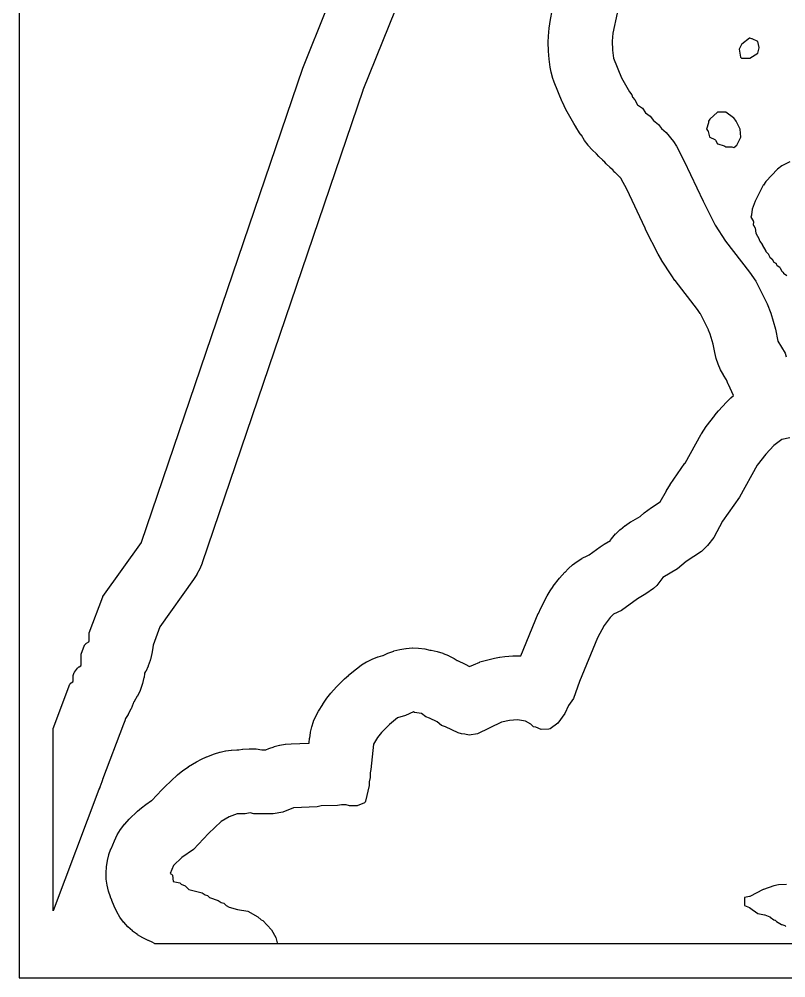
# Model space of a CAD drawing. Header units: millimetres. Extents: x 0 to 841, y 0 to 594.
# Drawn here: x 0 to 239.4, y 0 to 299.4 of the extents above; entities that cross this region are included whole.
import ezdxf

# ---------------------------------------------------------------- set-up
doc = ezdxf.new("R2010")
doc.units = ezdxf.units.MM
for name, color, linetype in [('CUT', 1, 'Continuous'), ('ENGRAVE', 5, 'Continuous'), ('SHEET_EDGE_DO_NOT_CUT', 8, 'Continuous')]:
    doc.layers.add(name, color=color, linetype=linetype)

msp = doc.modelspace()

# ---------------------------------------------------------------- linework, layer by layer
at = {"layer": 'CUT'}
for points in [[(121.57, 312.64), (107.35, 277.18), (107.35, 277.16), (57.1, 129.56), (57.09, 129.54), (56.39, 127.78), (56.37, 127.73), (55.52, 126.06), (55.49, 126.01), (54.47, 124.42), (54.46, 124.4), (43.94, 109.61), (43.94, 109.6), (43.93, 109.59), (41.8, 103.9), (41.79, 103.89), (41.79, 103.88), (41.75, 103.16), (41.74, 103.11), (41.47, 101.3), (41.46, 101.25), (41.01, 99.46), (41.01, 99.44), (40.92, 99.16), (40.91, 99.14), (40.3, 97.4), (40.28, 97.36), (39.52, 95.7), (39.49, 95.66), (39.18, 95.11), (39.17, 95.1), (39.17, 95.09), (38.98, 93.8), (38.97, 93.76), (38.52, 91.95), (38.51, 91.92), (38.42, 91.64), (38.42, 91.62), (37.76, 89.78), (37.74, 89.73), (36.91, 87.98), (36.89, 87.93), (35.89, 86.27), (35.86, 86.23), (35.74, 86.07), (35.73, 86.06), (35.73, 86.05), (35.63, 85.72), (35.61, 85.67), (34.92, 83.98), (34.9, 83.93), (34.05, 82.31), (34.03, 82.27), (33.22, 81.03), (33.22, 81.02), (33.21, 81.01), (32.98, 80.3), (32.96, 80.25), (32.54, 79.27), (32.53, 79.26), (26.01, 61.89), (26, 61.87), (25.82, 61.21), (25.8, 61.17), (25.18, 59.5), (25.16, 59.46), (24.87, 58.87), (24.86, 58.85), (10.62, 20.96), (10.62, 77.82), (15.84, 91.7), (15.84, 91.7), (15.86, 91.74), (15.88, 91.78), (15.91, 91.82), (16.04, 92), (16.08, 92.05), (16.12, 92.08), (16.16, 92.12), (16.21, 92.15), (16.73, 92.43), (16.74, 92.43), (16.74, 92.45), (16.82, 92.71), (16.83, 92.72), (16.83, 92.73), (16.84, 94.23), (16.84, 94.29), (16.85, 94.34), (16.87, 94.39), (17.22, 95.37), (17.24, 95.42), (17.26, 95.46), (17.29, 95.5), (18.22, 96.75), (18.26, 96.79), (18.3, 96.83), (18.6, 97.09), (18.65, 97.13), (18.69, 97.15), (19.22, 97.43), (19.23, 97.44), (19.23, 97.45), (19.32, 97.73), (19.32, 97.75), (19.32, 97.76), (19.35, 100.93), (19.35, 100.98), (19.36, 101.02), (19.37, 101.07), (19.38, 101.11), (20.42, 103.84), (20.44, 103.88), (20.46, 103.92), (20.48, 103.96), (20.51, 104), (20.89, 104.42), (20.93, 104.46), (20.97, 104.49), (21.01, 104.52), (21.71, 104.94), (21.72, 104.95), (21.73, 104.96), (21.81, 105.24), (21.82, 105.25), (21.82, 105.26), (21.84, 107.57), (21.84, 107.61), (21.85, 107.66), (21.86, 107.7), (21.87, 107.74), (26.11, 119.01), (26.12, 119.05), (26.14, 119.08), (26.17, 119.12), (38.15, 135.99), (38.16, 136), (38.17, 136.01), (88.58, 284.11), (88.59, 284.13), (103.8, 322.07)], [(243.03, 10.62), (42.36, 10.62), (42.32, 10.64), (42.28, 10.67), (41.57, 11.17), (41.56, 11.18), (41.55, 11.18), (40.37, 11.61), (40.33, 11.63), (38.61, 12.45), (38.57, 12.47), (36.95, 13.46), (36.91, 13.48), (35.39, 14.62), (35.35, 14.65), (33.95, 15.92), (33.92, 15.96), (32.64, 17.36), (32.61, 17.4), (31.48, 18.93), (31.46, 18.97), (30.48, 20.59), (30.46, 20.63), (29.65, 22.35), (29.63, 22.39), (28.98, 24.18), (28.97, 24.2), (28.97, 24.22), (28.97, 24.23), (28.51, 25.24), (28.49, 25.29), (27.9, 27.06), (27.88, 27.11), (27.46, 28.93), (27.45, 28.98), (27.2, 30.84), (27.19, 30.89), (27.13, 32.76), (27.13, 32.81), (27.24, 34.68), (27.24, 34.73), (27.53, 36.58), (27.54, 36.63), (28.01, 38.44), (28.02, 38.49), (28.67, 40.26), (28.68, 40.28), (29.72, 42.77), (29.73, 42.8), (30.6, 44.62), (30.62, 44.66), (31.67, 46.37), (31.7, 46.41), (32.92, 48), (32.95, 48.04), (34.34, 49.51), (34.35, 49.53), (36.94, 52), (36.95, 52.01), (38.17, 53.09), (38.21, 53.12), (39.51, 54.09), (39.53, 54.1), (41.36, 55.34), (41.37, 55.35), (41.38, 55.36), (44.52, 58.71), (44.53, 58.72), (45.45, 59.65), (45.46, 59.66), (49.44, 63.38), (49.46, 63.39), (51.06, 64.74), (51.1, 64.77), (52.83, 65.94), (52.85, 65.95), (55.33, 67.43), (55.35, 67.44), (56.89, 68.27), (56.93, 68.29), (58.53, 68.98), (58.55, 68.99), (61.02, 69.92), (61.04, 69.93), (62.7, 70.47), (62.75, 70.48), (64.44, 70.88), (64.48, 70.88), (66.21, 71.12), (66.25, 71.13), (68, 71.21), (68.02, 71.21), (68.53, 71.22), (68.54, 71.22), (68.55, 71.22), (69.74, 71.42), (69.79, 71.43), (71.83, 71.56), (71.88, 71.56), (73.91, 71.48), (73.97, 71.48), (75.74, 71.22), (75.77, 71.22), (77.04, 71.22), (77.05, 71.22), (77.07, 71.23), (77.91, 71.58), (77.94, 71.59), (79.59, 72.19), (79.63, 72.2), (81.32, 72.65), (81.36, 72.66), (83.09, 72.96), (83.13, 72.96), (84.89, 73.1), (84.91, 73.11), (90.37, 73.3), (90.38, 73.3), (90.39, 73.3), (90.54, 73.33), (90.55, 73.34), (90.55, 73.35), (90.7, 74.87), (90.71, 74.89), (90.95, 76.63), (90.96, 76.68), (91.36, 78.38), (91.37, 78.42), (91.93, 80.08), (91.94, 80.12), (92.64, 81.72), (92.66, 81.76), (93.5, 83.3), (93.51, 83.32), (94.77, 85.39), (94.78, 85.42), (96.09, 87.31), (96.1, 87.33), (97.33, 88.91), (97.35, 88.94), (99.1, 90.89), (99.12, 90.92), (101.57, 93.33), (101.59, 93.34), (102.81, 94.45), (102.83, 94.47), (105.31, 96.53), (105.33, 96.54), (106.84, 97.68), (106.88, 97.71), (108.49, 98.69), (108.53, 98.71), (110.22, 99.53), (110.26, 99.55), (112.04, 100.21), (112.06, 100.21), (113.6, 100.7), (113.63, 100.71), (115.12, 101.36), (115.14, 101.37), (116.94, 102.05), (116.99, 102.07), (118.84, 102.56), (118.89, 102.58), (120.77, 102.89), (120.82, 102.9), (122.73, 103.02), (122.78, 103.02), (124.69, 102.96), (124.74, 102.96), (126.64, 102.71), (126.69, 102.7), (128.23, 102.35), (128.25, 102.34), (128.61, 102.29), (128.64, 102.28), (130.48, 101.91), (130.53, 101.9), (132.32, 101.35), (132.36, 101.34), (134.1, 100.62), (134.14, 100.6), (135.79, 99.73), (135.83, 99.7), (136.47, 99.28), (136.48, 99.27), (136.49, 99.27), (136.81, 99.14), (136.84, 99.13), (139.23, 97.97), (139.25, 97.96), (140.64, 97.21), (140.65, 97.21), (140.66, 97.21), (141.86, 97.79), (141.88, 97.8), (143.83, 98.62), (143.88, 98.64), (145.9, 99.24), (145.93, 99.25), (148.44, 99.85), (148.46, 99.85), (150.01, 100.16), (150.05, 100.17), (151.62, 100.35), (151.64, 100.35), (154.1, 100.54), (154.12, 100.54), (155.81, 100.59), (155.86, 100.59), (156.62, 100.55), (156.64, 100.55), (156.64, 100.56), (162.11, 113.81), (162.12, 113.83), (162.87, 115.43), (162.88, 115.45), (164.88, 119.3), (164.89, 119.32), (165.76, 120.81), (165.78, 120.85), (166.78, 122.26), (166.79, 122.28), (168.71, 124.77), (168.73, 124.8), (170.42, 126.72), (170.45, 126.74), (171.47, 127.77), (171.49, 127.79), (172.78, 128.97), (172.82, 128.99), (174.2, 130.05), (174.24, 130.07), (175.71, 131), (175.75, 131.02), (177.31, 131.82), (177.33, 131.83), (178, 132.13), (178.01, 132.14), (178.02, 132.14), (181.38, 134.57), (181.4, 134.58), (182.64, 135.41), (182.66, 135.42), (184.61, 136.61), (184.62, 136.62), (184.62, 136.63), (184.63, 136.63), (184.64, 136.64), (184.98, 137.09), (184.99, 137.11), (186.25, 138.61), (186.29, 138.65), (187.68, 140.01), (187.72, 140.05), (189.24, 141.26), (189.28, 141.29), (190.92, 142.36), (190.95, 142.37), (193.93, 144.1), (193.94, 144.11), (193.95, 144.11), (195.16, 145.17), (195.19, 145.19), (197.46, 146.89), (197.49, 146.91), (200.16, 148.62), (200.17, 148.63), (200.17, 148.64), (202.08, 152.14), (202.1, 152.17), (203.23, 154), (203.25, 154.02), (207.9, 160.7), (207.91, 160.72), (212.99, 169.81), (213.01, 169.84), (214.54, 172.18), (214.56, 172.21), (217.18, 175.65), (217.19, 175.67), (218.36, 177.07), (218.38, 177.08), (220.87, 179.8), (220.89, 179.82), (222.24, 181.15), (222.27, 181.18), (223.09, 181.84), (223.1, 181.85), (223.09, 181.86), (221.44, 185.34), (221.43, 185.36), (220.87, 186.72), (220.86, 186.73), (220.86, 186.74), (219.92, 188.25), (219.91, 188.27), (219, 189.89), (218.98, 189.93), (218.23, 191.63), (218.22, 191.67), (217.63, 193.43), (217.62, 193.47), (217.21, 195.28), (217.2, 195.31), (216.74, 197.89), (216.73, 197.92), (215.8, 200.98), (215.79, 201), (215.27, 202.31), (215.26, 202.33), (212.7, 207.41), (212.68, 207.44), (211.86, 208.67), (211.85, 208.69), (204.79, 217.78), (204.78, 217.8), (203.8, 219.19), (203.79, 219.2), (200.57, 224.18), (200.56, 224.2), (199.55, 225.96), (199.54, 225.98), (195.71, 233.49), (195.71, 233.49), (195.42, 234.08), (195.42, 234.09), (189.72, 246.26), (189.72, 246.27), (188.02, 249.58), (188.01, 249.59), (188, 249.61), (187.8, 249.85), (187.8, 249.85), (187.79, 249.86), (187.73, 249.91), (187.71, 249.93), (186.07, 251.48), (186.03, 251.52), (185.38, 252.3), (185.37, 252.31), (185.36, 252.32), (184.56, 253), (184.53, 253.03), (183.34, 254.22), (183.31, 254.25), (182.9, 254.74), (182.9, 254.75), (182.89, 254.76), (182.25, 255.28), (182.22, 255.31), (180.99, 256.52), (180.96, 256.55), (180.3, 257.32), (180.28, 257.35), (178.94, 258.57), (178.9, 258.61), (177.66, 259.98), (177.63, 260.02), (176.53, 261.5), (176.5, 261.54), (175.54, 263.14), (175.52, 263.16), (175.52, 263.16), (175.52, 263.17), (175.51, 263.17), (175, 263.85), (174.97, 263.89), (173.85, 265.78), (173.82, 265.83), (173.75, 265.99), (173.74, 266), (173.74, 266.01), (173.2, 266.82), (173.19, 266.85), (170.73, 271.19), (170.71, 271.22), (169.61, 273.5), (169.59, 273.53), (167.09, 279.67), (167.09, 279.69), (166.54, 281.21), (166.53, 281.25), (166.11, 282.8), (166.1, 282.84), (165.81, 284.42), (165.8, 284.44), (165.46, 286.92), (165.45, 286.95), (165.26, 289.37), (165.26, 289.4), (165.21, 292.18), (165.21, 292.21), (165.27, 294.05), (165.27, 294.08), (165.46, 296.54), (165.46, 296.57), (165.86, 299.31), (165.87, 299.34), (166.46, 302.01)], [(240.6, 254.79), (238.12, 253.62), (238.11, 253.61), (238.1, 253.6), (236.79, 252.55), (236.76, 252.53), (233.12, 248.67), (233.11, 248.66), (233.1, 248.65), (232.37, 247.55), (232.36, 247.53), (229.85, 242.55), (229.84, 242.53), (228.86, 240.07), (228.86, 240.06), (228.85, 240.05), (228.7, 238.27), (228.69, 238.22), (228.68, 238.18), (228.51, 237.57), (228.51, 237.56), (228.51, 237.55), (229.18, 236.44), (229.2, 236.4), (229.22, 236.36), (229.23, 236.31), (229.24, 236.27), (229.25, 236.22), (229.25, 236.18), (229.24, 235.07), (229.24, 235.06), (229.25, 235.05), (229.74, 234.3), (229.77, 234.26), (229.79, 234.21), (229.8, 234.16), (229.81, 234.11), (230.06, 232.57), (230.06, 232.56), (230.07, 232.55), (231.07, 230.64), (231.09, 230.58), (231.11, 230.53), (231.23, 230.07), (231.23, 230.06), (231.24, 230.05), (232.01, 229.01), (232.03, 228.98), (232.05, 228.94), (233.1, 226.9), (233.11, 226.89), (233.12, 226.88), (233.91, 226.07), (233.94, 226.03), (233.97, 225.99), (234, 225.94), (234.41, 225.07), (234.41, 225.06), (234.42, 225.05), (235.01, 224.5), (235.04, 224.47), (235.07, 224.43), (235.09, 224.39), (235.6, 223.54), (235.61, 223.53), (235.62, 223.52), (236.1, 223.31), (236.14, 223.29), (236.17, 223.26), (236.21, 223.23), (236.24, 223.2), (236.27, 223.17), (236.35, 223.08), (236.38, 223.04), (236.4, 223), (236.42, 222.95), (236.58, 222.57), (236.59, 222.56), (236.59, 222.55), (237.35, 222.03), (237.38, 222), (237.42, 221.96), (237.45, 221.93), (237.48, 221.89), (237.5, 221.84), (238.1, 220.66), (238.11, 220.65), (238.12, 220.65), (238.33, 220.53), (238.37, 220.5), (238.41, 220.48), (238.44, 220.45), (238.47, 220.41), (238.5, 220.38), (238.52, 220.34), (238.67, 220.07), (238.68, 220.06), (238.69, 220.05), (239.67, 219.33)], [(239.64, 29.1), (237.11, 29.05), (237.1, 29.05), (237.09, 29.04), (235.62, 28.78), (235.61, 28.77), (235.6, 28.77), (232.37, 27.55), (232.35, 27.54), (228.2, 25.44), (228.16, 25.42), (228.12, 25.41), (228.07, 25.4), (226.46, 25.06), (226.45, 25.06), (226.45, 25.05), (226.45, 22.57), (226.45, 22.56), (226.46, 22.55), (228.07, 21.99), (228.11, 21.97), (228.16, 21.94), (228.2, 21.91), (230.6, 20.08), (230.61, 20.07), (230.62, 20.07), (232.7, 19.7), (232.74, 19.69), (232.79, 19.67), (234.38, 19.05), (234.42, 19.03), (234.45, 19.01), (234.49, 18.98), (235.6, 18.16), (235.61, 18.15), (235.62, 18.15), (235.98, 18.01), (236.03, 17.98), (236.07, 17.96), (236.12, 17.92), (236.16, 17.89), (236.47, 17.57), (236.48, 17.56), (236.48, 17.55), (238.08, 16.63), (238.1, 16.62), (238.11, 16.61), (239.06, 16.31), (239.11, 16.3), (239.15, 16.27), (239.2, 16.25), (239.23, 16.22), (239.27, 16.18), (239.37, 16.08), (239.41, 16.04)]]:
    msp.add_lwpolyline(points, dxfattribs=at)
for points in [[(231.05, 290.52), (230.61, 292.4), (230.61, 292.41), (230.6, 292.41), (228.83, 293.26), (228.82, 293.27), (228.81, 293.27), (228.12, 293.45), (228.11, 293.45), (228.1, 293.44), (225.62, 291.55), (225.61, 291.54), (225.6, 291.53), (224.79, 290.07), (224.78, 290.06), (224.78, 290.05), (225.21, 287.57), (225.21, 287.56), (225.22, 287.55), (225.6, 287.18), (225.61, 287.18), (225.62, 287.17), (228.1, 287.22), (228.11, 287.22), (228.12, 287.23), (230.6, 288.74), (230.61, 288.75), (230.61, 288.76), (231.05, 290.49), (231.06, 290.51), (231.05, 290.52)], [(225.39, 262.57), (225.15, 265.05), (225.15, 265.06), (225.14, 265.07), (223.92, 267.55), (223.91, 267.56), (223.9, 267.57), (223.12, 268.54), (223.11, 268.55), (223.1, 268.56), (220.62, 270.3), (220.61, 270.3), (220.6, 270.3), (218.12, 270.38), (218.11, 270.38), (218.1, 270.37), (215.64, 268.16), (215.63, 268.15), (215.62, 268.14), (215.21, 267.57), (215.2, 267.56), (215.2, 267.55), (215.22, 267.2), (215.22, 267.15), (215.22, 267.11), (215.21, 267.06), (215.2, 267.02), (214.62, 265.07), (214.61, 265.06), (214.62, 265.05), (215.02, 264.5), (215.05, 264.47), (215.07, 264.43), (215.09, 264.39), (215.1, 264.35), (215.61, 262.61), (215.61, 262.6), (215.62, 262.59), (217.18, 261.82), (217.22, 261.79), (217.26, 261.77), (217.29, 261.74), (217.33, 261.71), (217.36, 261.67), (217.38, 261.63), (218.1, 260.46), (218.11, 260.45), (218.12, 260.44), (220.16, 259.81), (220.21, 259.79), (220.26, 259.77), (220.31, 259.74), (220.6, 259.52), (220.61, 259.52), (220.62, 259.52), (222.35, 259.56), (222.4, 259.56), (222.44, 259.55), (222.49, 259.54), (222.53, 259.53), (222.57, 259.51), (223.1, 259.27), (223.11, 259.26), (223.12, 259.27), (224.1, 260.05), (224.11, 260.06), (224.12, 260.07), (225.39, 262.55), (225.39, 262.56), (225.39, 262.57)]]:
    msp.add_lwpolyline(points, close=True, dxfattribs=at)
at = {"layer": 'ENGRAVE'}
for points in [[(186.77, 301.28), (185.4, 295.03), (185.21, 292.54), (185.26, 289.73), (185.61, 287.23), (188.12, 281.06), (190.6, 276.69), (191.28, 275.79), (191.56, 275.06), (192.27, 274.22), (193.11, 272.68), (194.67, 271.62), (195.61, 270.16), (197.07, 269.07), (198.11, 267.7), (199.63, 266.53), (200.61, 265.21), (202.05, 264), (204.35, 261.23), (205.3, 259.71), (207.68, 255.07), (213.53, 242.56), (217.36, 235.04), (220.59, 230.05), (228.09, 220.37), (230, 217.52), (233.53, 210.53), (234.69, 207.59), (236.21, 202.6), (236.89, 198.84), (239.22, 195.09), (239.5, 193.93)], [(240.61, 168.65), (238.11, 168.12), (235.61, 166.28), (233.1, 163.54), (230.46, 160.08), (224.89, 150.09), (219.65, 142.58), (216.91, 137.56), (214.96, 135.02), (213.11, 133.17), (208.28, 130.07), (205.61, 127.75), (200.95, 125.06), (199.07, 122.56), (198.07, 121.64), (195.63, 119.91), (193.1, 118.36), (188.11, 114.76), (185.61, 113.62), (184.56, 112.58), (182.62, 110.06), (180.6, 106.19), (174.98, 92.57), (173.09, 87.26), (171.5, 85.06), (170.38, 82.56), (168.18, 79.51), (165.8, 77.76), (165.38, 77.62), (162.95, 77.58), (161.32, 78.27), (160.6, 78.4), (159.76, 79.2), (158.11, 80.13), (155.61, 80.59), (153.12, 80.41), (150.59, 79.8), (143.14, 76.19), (140.54, 75.83), (139.19, 76.14), (138.07, 76.16), (137.1, 76.5), (133.12, 78.41), (131.86, 78.81), (130.52, 79.97), (128.11, 81.13), (126.99, 81.5), (125.61, 82.51), (123.48, 82.84), (123.11, 83.03), (120.65, 81.96), (118.1, 81.15), (115.6, 79.07), (113.13, 76.64), (111.88, 75.04), (110.61, 72.95), (109.85, 65.11), (109.59, 64.04), (109.58, 62.56), (109.31, 61.25), (109.28, 60.06), (108.19, 55.12), (108.08, 54.86), (107.87, 54.66), (105.54, 53.72), (103.15, 53.72), (102.12, 54.07), (100.63, 54.07), (99.35, 53.86), (94.27, 53.72), (93.02, 53.38), (85.61, 53.12), (82.28, 51.73), (79.27, 51.22), (73.24, 51.22), (72.12, 51.57), (70.61, 51.22), (68.09, 51.21), (65.61, 50.28), (63.11, 48.78), (59.12, 45.05), (54.45, 40.06), (50.77, 37.56), (48.17, 35.07), (47.12, 32.56), (47.6, 32.39), (47.89, 32.05), (48.1, 30.06), (50.19, 29.63), (50.61, 29.26), (51.79, 28.74), (52.99, 27.56), (57.13, 26.52), (58.11, 25.89), (58.81, 25.7), (59.4, 25.06), (62.15, 24.1), (63.11, 23.55), (63.91, 23.34), (64.68, 22.56), (65.61, 22.09), (68.13, 21.34), (71.43, 20.78), (74.51, 19.05), (75.61, 18.16), (76.09, 17.92), (78.82, 14.98), (80.15, 12.56), (80.59, 10.92)]]:
    msp.add_lwpolyline(points, dxfattribs=at)
at = {"layer": 'SHEET_EDGE_DO_NOT_CUT'}
msp.add_lwpolyline([(0, 0), (841, 0), (841, 594), (0, 594)], close=True, dxfattribs=at)

doc.saveas('drawing.dxf')
